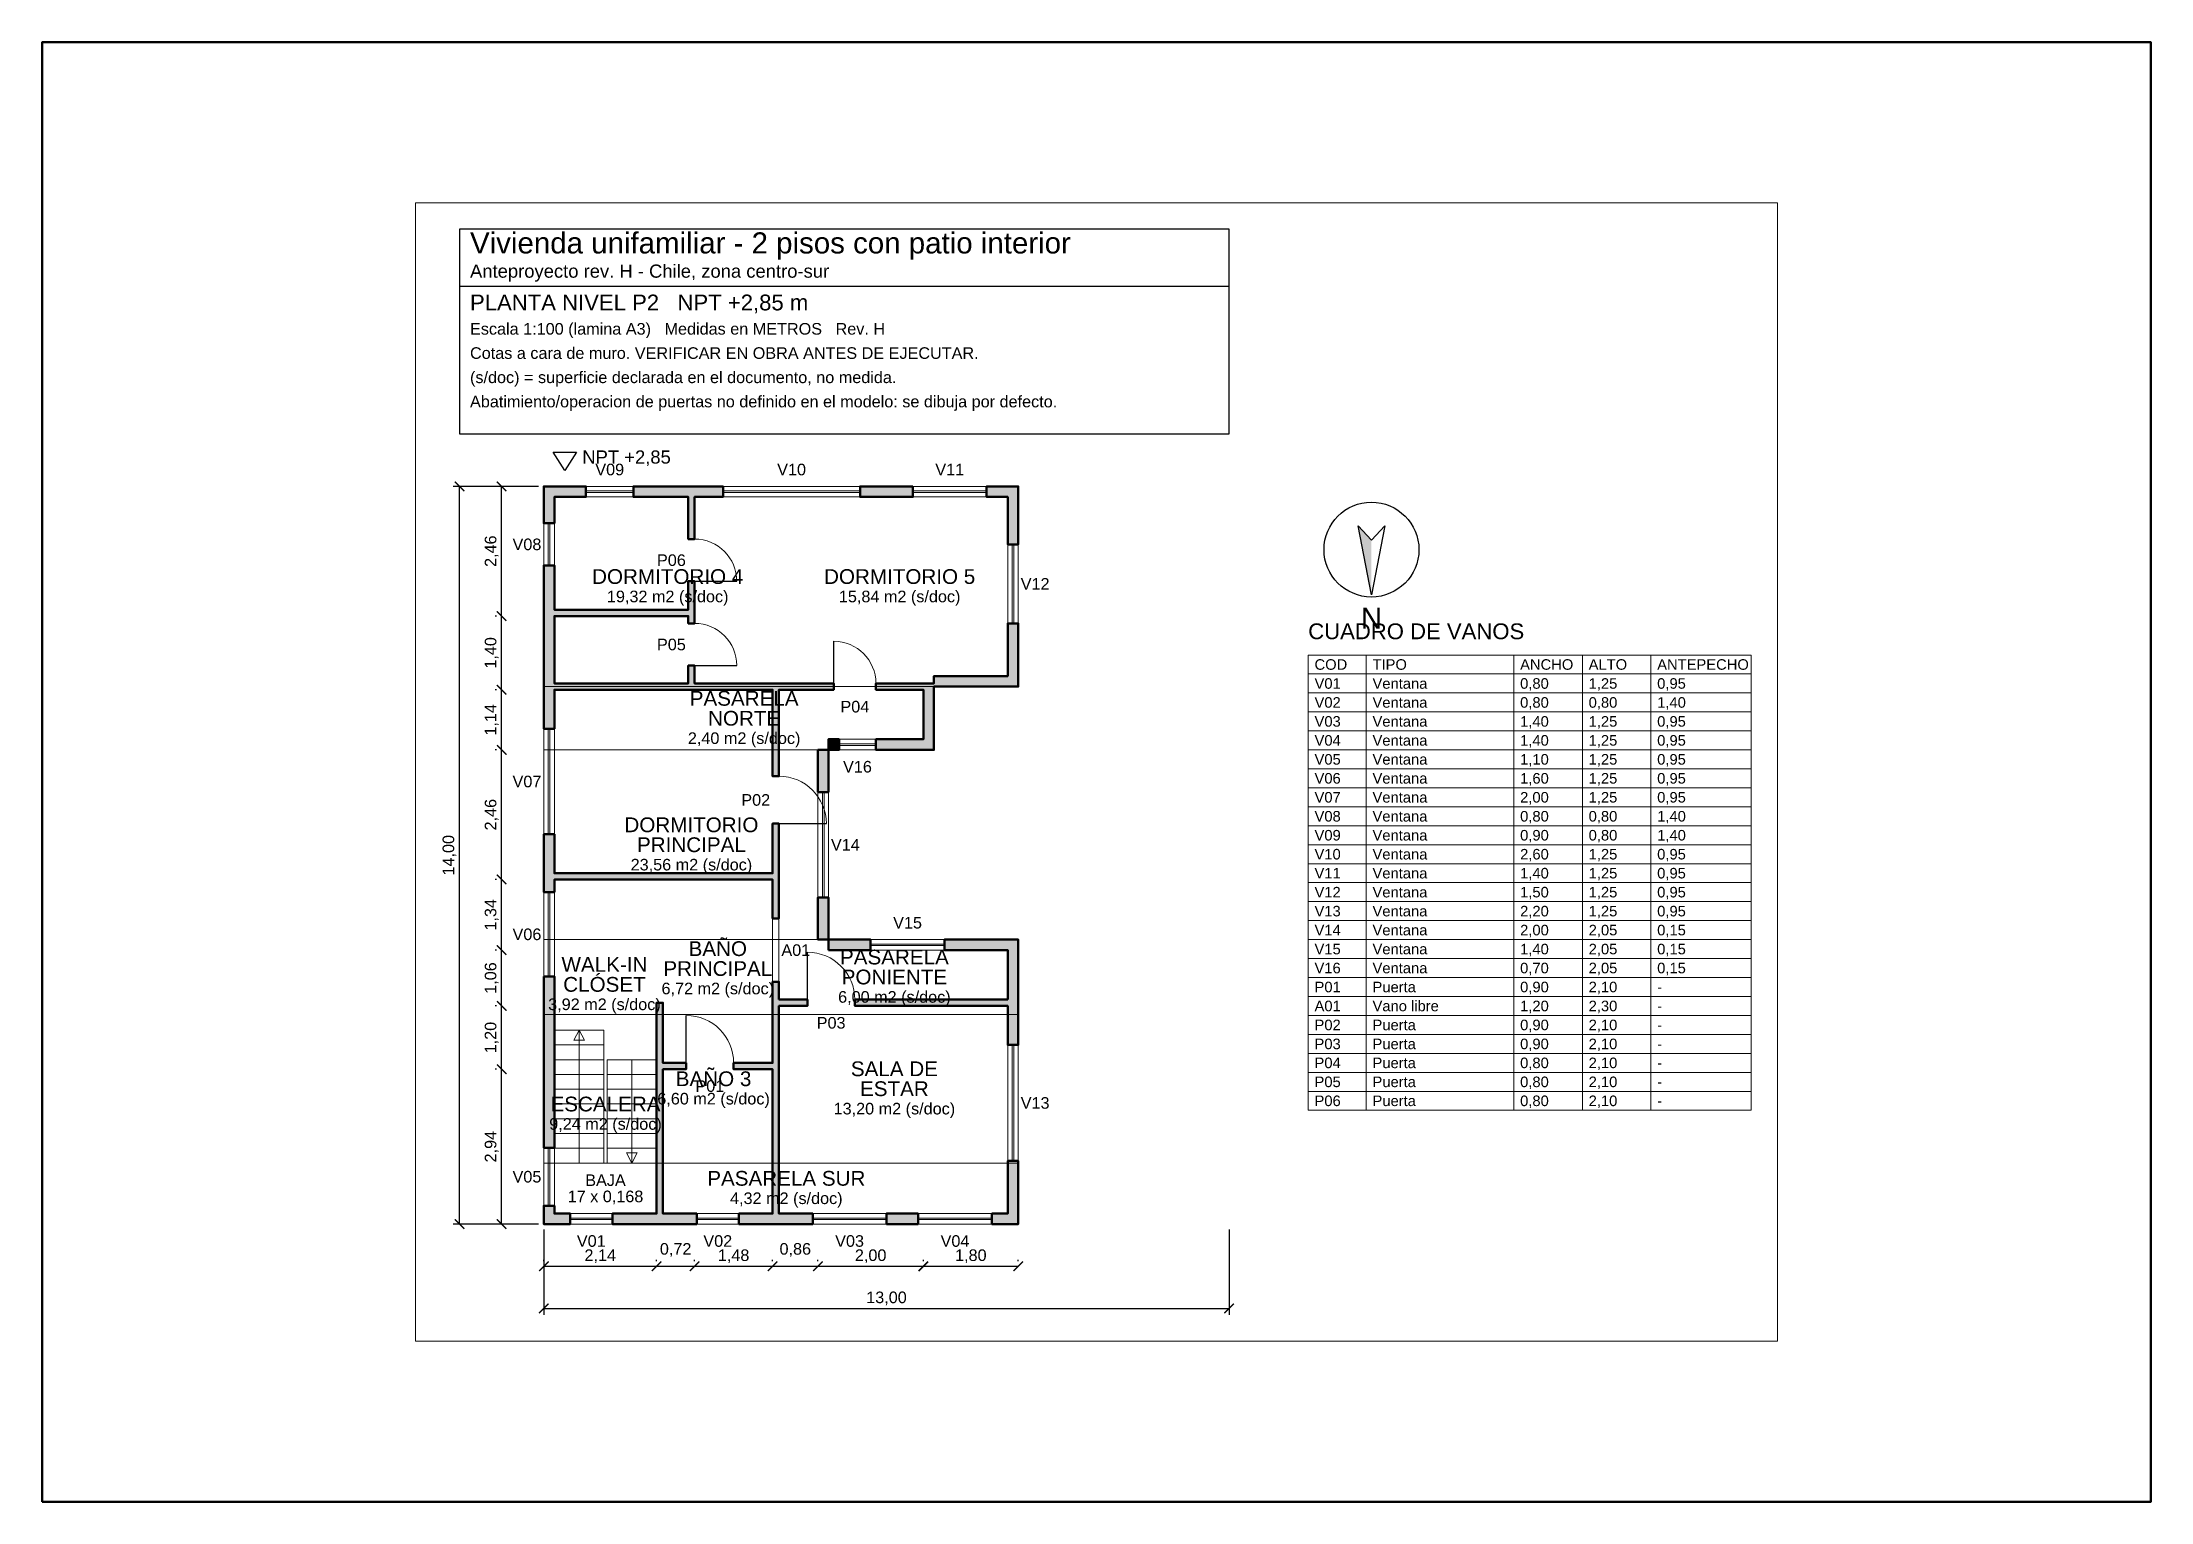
# Paper-space layout 'A3 1-100' of a CAD drawing. Header units: metres, sheet in millimetres. Extents: x 10 to 410, y 10 to 287.
# The model-space entities are those that its viewports show. They can reach past a viewport. Long polylines and large blocks are cut down to what shows.
import ezdxf
from ezdxf.enums import TextEntityAlignment as Align

# ---------------------------------------------------------------- set-up
doc = ezdxf.new("R2010")
doc.units = ezdxf.units.M
doc.linetypes.add('ARQ-SEGM', pattern=[0.4, 0.3, -0.1])
for name, color, linetype, lineweight in [('A-COTA', 1, 'Continuous', 13), ('A-CUAD', 7, 'Continuous', 13), ('A-ESCA', 7, 'Continuous', 18), ('A-LOSA', 8, 'Continuous', 13), ('A-MURO', 7, 'Continuous', 50), ('A-RECI', 5, 'Continuous', 18), ('A-SIMB', 7, 'Continuous', 25), ('A-TEXT', 7, 'Continuous', 25), ('A-VANO', 7, 'Continuous', 18)]:
    doc.layers.add(name, color=color, linetype=linetype, lineweight=lineweight)
doc.layers.add('A-MURO-RELL', color=253, linetype='Continuous')
doc.styles.add('ARQ', font='arial.ttf')
doc.dimstyles.new('ARQ', dxfattribs={"dimtxt": 0.22, "dimasz": 0.18, "dimexe": 0.12, "dimexo": 0.1, "dimgap": 0.08, "dimtad": 1, "dimzin": 0, "dimtxsty": 'ARQ', "dimblk": 'ARCHTICK', "dimcen": 2.5, "dimclrd": 1, "dimclre": 1, "dimclrt": 1, "dimazin": 3, "dimtfac": 1, "dimtmove": 0, "dimatfit": 3})

# ---------------------------------------------------------------- blocks, each defined once
blk = doc.blocks.new('_ARCHTICK')
at = {"color": 0, "linetype": 'BYBLOCK', "const_width": 0.15}
blk.add_lwpolyline([(-0.5, -0.5), (0.5, 0.5)], dxfattribs=at)

msp = doc.modelspace()

# ---------------------------------------------------------------- hatches: boundary and pattern name
at = {"layer": 'A-MURO-RELL'}
for points in [[(0, 13.8), (0, 14), (0.2, 14), (0.8, 14), (0.8, 13.8), (0.2, 13.8), (0.2, 13.3), (0, 13.3)], [(2.74, 14), (2.86, 14), (3.4, 14), (3.4, 13.8), (2.86, 13.8), (2.86, 13), (2.74, 13), (2.74, 13.8), (1.7, 13.8), (1.7, 14)], [(7, 14), (7, 13.8), (6, 13.8), (6, 14)], [(8.8, 14), (9, 14), (9, 13.8), (9, 12.9), (8.8, 12.9), (8.8, 13.8), (8.4, 13.8), (8.4, 14)], [(0, 10.14), (0, 10.26), (0, 11.54), (0, 11.66), (0, 12.5), (0.2, 12.5), (0.2, 11.66), (2.74, 11.66), (2.74, 12.2), (2.86, 12.2), (2.86, 11.4), (2.74, 11.4), (2.74, 11.54), (0.2, 11.54), (0.2, 10.26), (2.74, 10.26), (2.74, 10.6), (2.86, 10.6), (2.86, 10.26), (5.5, 10.26), (5.5, 10.14), (4.46, 10.14), (4.46, 8.5), (4.34, 8.5), (4.34, 10.14), (0.2, 10.14), (0.2, 9.4), (0, 9.4)], [(9, 10.4), (9, 10.2), (8.8, 10.2), (7.4, 10.2), (7.4, 10.14), (7.4, 9.2), (7.4, 9), (7.2, 9), (6.3, 9), (6.3, 9.2), (7.2, 9.2), (7.2, 10.14), (6.3, 10.14), (6.3, 10.26), (7.4, 10.26), (7.4, 10.4), (8.8, 10.4), (8.8, 11.4), (9, 11.4)], [(5.4, 8.2), (5.2, 8.2), (5.2, 9), (5.4, 9)], [(5.4, 9), (5.4, 9.2), (5.6, 9.2), (5.6, 9)], [(0, 6.54), (0, 6.66), (0, 7.4), (0.2, 7.4), (0.2, 6.66), (4.34, 6.66), (4.34, 7.6), (4.46, 7.6), (4.46, 5.8), (4.34, 5.8), (4.34, 6.54), (0.2, 6.54), (0.2, 6.3), (0, 6.3)], [(5.4, 5.4), (5.2, 5.4), (5.2, 6.2), (5.4, 6.2)], [(5.4, 5.2), (5.4, 5.4), (6.2, 5.4), (6.2, 5.2)], [(8.8, 4.26), (8.8, 5.2), (7.6, 5.2), (7.6, 5.4), (8.8, 5.4), (9, 5.4), (9, 5.2), (9, 4.26), (9, 4.14), (9, 3.4), (8.8, 3.4), (8.8, 4.14), (5.9, 4.14), (5.9, 4.26)], [(0, 4.7), (0.2, 4.7), (0.2, 1.45), (0, 1.45)], [(4.46, 4.26), (5, 4.26), (5, 4.14), (4.46, 4.14), (4.46, 0.2), (5.1, 0.2), (5.1, 0), (4.46, 0), (4.34, 0), (3.7, 0), (3.7, 0.2), (4.34, 0.2), (4.34, 2.94), (3.6, 2.94), (3.6, 3.06), (4.34, 3.06), (4.34, 4.6), (4.46, 4.6)], [(2.26, 0), (2.14, 0), (1.3, 0), (1.3, 0.2), (2.14, 0.2), (2.14, 4.2), (2.26, 4.2), (2.26, 3.06), (2.7, 3.06), (2.7, 2.94), (2.26, 2.94), (2.26, 0.2), (2.9, 0.2), (2.9, 0)], [(9, 0.2), (9, 0), (8.8, 0), (8.5, 0), (8.5, 0.2), (8.8, 0.2), (8.8, 1.2), (9, 1.2)], [(0, 0.2), (0, 0.35), (0.2, 0.35), (0.2, 0.2), (0.5, 0.2), (0.5, 0), (0.2, 0), (0, 0)], [(6.5, 0), (6.5, 0.2), (7.1, 0.2), (7.1, 0)]]:
    msp.add_hatch(color=253, dxfattribs=at).paths.add_polyline_path(points)
at = {"layer": 'A-SIMB'}
msp.add_hatch(color=7, dxfattribs=at).paths.add_polyline_path([(15.7, 11.945), (15.448, 13.25), (15.7, 12.98)])

# ---------------------------------------------------------------- linework, layer by layer
at = {"layer": 'A-CUAD'}
for p, q in [((15.6, 10.8), (15.6, 2.16)), ((18.4, 10.8), (18.4, 2.16)), ((19.7, 10.8), (19.7, 2.16)), ((21, 10.8), (21, 2.16)), ((14.5, 10.44), (22.9, 10.44)), ((14.5, 10.08), (22.9, 10.08)), ((14.5, 9.72), (22.9, 9.72)), ((14.5, 9.36), (22.9, 9.36)), ((14.5, 9), (22.9, 9)), ((14.5, 8.64), (22.9, 8.64)), ((14.5, 8.28), (22.9, 8.28)), ((14.5, 7.92), (22.9, 7.92)), ((14.5, 7.56), (22.9, 7.56)), ((14.5, 7.2), (22.9, 7.2)), ((14.5, 6.84), (22.9, 6.84)), ((14.5, 6.48), (22.9, 6.48)), ((14.5, 6.12), (22.9, 6.12)), ((14.5, 5.76), (22.9, 5.76)), ((14.5, 5.4), (22.9, 5.4)), ((14.5, 5.04), (22.9, 5.04)), ((14.5, 4.68), (22.9, 4.68)), ((14.5, 4.32), (22.9, 4.32)), ((14.5, 3.96), (22.9, 3.96)), ((14.5, 3.6), (22.9, 3.6)), ((14.5, 3.24), (22.9, 3.24)), ((14.5, 2.88), (22.9, 2.88)), ((14.5, 2.52), (22.9, 2.52))]:
    msp.add_line(p, q, dxfattribs=at)
msp.add_lwpolyline([(14.5, 10.8), (22.9, 10.8), (22.9, 2.16), (14.5, 2.16)], close=True, dxfattribs=at)
at = {"layer": 'A-ESCA'}
for p, q in [((0.67, 1.16), (0.67, 3.68)), ((1.67, 3.12), (1.67, 1.16))]:
    msp.add_line(p, q, dxfattribs=at)
for points in [[(0.2, 3.4), (1.14, 3.4), (1.14, 3.68), (0.2, 3.68)], [(0.67, 3.68), (0.57, 3.488), (0.77, 3.488)], [(0.2, 3.12), (1.14, 3.12), (1.14, 3.4), (0.2, 3.4)], [(0.2, 2.84), (1.14, 2.84), (1.14, 3.12), (0.2, 3.12)], [(0.2, 2.56), (1.14, 2.56), (1.14, 2.84), (0.2, 2.84)], [(1.2, 2.84), (2.14, 2.84), (2.14, 3.12), (1.2, 3.12)], [(1.2, 2.56), (2.14, 2.56), (2.14, 2.84), (1.2, 2.84)], [(0.2, 2.28), (1.14, 2.28), (1.14, 2.56), (0.2, 2.56)], [(1.2, 2.28), (2.14, 2.28), (2.14, 2.56), (1.2, 2.56)], [(0.2, 2), (1.14, 2), (1.14, 2.28), (0.2, 2.28)], [(0.2, 1.72), (1.14, 1.72), (1.14, 2), (0.2, 2)], [(1.2, 2), (2.14, 2), (2.14, 2.28), (1.2, 2.28)], [(1.2, 1.72), (2.14, 1.72), (2.14, 2), (1.2, 2)], [(0.2, 1.44), (1.14, 1.44), (1.14, 1.72), (0.2, 1.72)], [(1.2, 1.44), (2.14, 1.44), (2.14, 1.72), (1.2, 1.72)], [(0.2, 1.16), (1.14, 1.16), (1.14, 1.44), (0.2, 1.44)], [(1.2, 1.16), (2.14, 1.16), (2.14, 1.44), (1.2, 1.44)], [(1.67, 1.16), (1.57, 1.352), (1.77, 1.352)], [(0.2, 0.2), (2.14, 0.2), (2.14, 1.16), (0.2, 1.16)]]:
    msp.add_lwpolyline(points, close=True, dxfattribs=at)
at = {"layer": 'A-LOSA'}
for points in [[(0, 10.2), (9, 10.2), (9, 14), (0, 14)], [(0, 9), (7.4, 9), (7.4, 10.2), (0, 10.2)], [(0, 5.4), (5.4, 5.4), (5.4, 9), (0, 9)], [(0, 3.98), (9, 3.98), (9, 5.4), (0, 5.4)], [(0, 1.16), (0.2, 1.16), (0.2, 3.98), (0, 3.98)], [(2.14, 1.16), (9, 1.16), (9, 3.98), (2.14, 3.98)], [(0, 0), (9, 0), (9, 1.16), (0, 1.16)]]:
    msp.add_lwpolyline(points, close=True, dxfattribs=at)
at = {"layer": 'A-MURO'}
for points in [[(0, 13.8), (0, 14), (0.2, 14), (0.8, 14), (0.8, 13.8), (0.2, 13.8), (0.2, 13.3), (0, 13.3)], [(2.74, 14), (2.86, 14), (3.4, 14), (3.4, 13.8), (2.86, 13.8), (2.86, 13), (2.74, 13), (2.74, 13.8), (1.7, 13.8), (1.7, 14)], [(7, 14), (7, 13.8), (6, 13.8), (6, 14)], [(8.8, 14), (9, 14), (9, 13.8), (9, 12.9), (8.8, 12.9), (8.8, 13.8), (8.4, 13.8), (8.4, 14)], [(0, 10.14), (0, 10.26), (0, 11.54), (0, 11.66), (0, 12.5), (0.2, 12.5), (0.2, 11.66), (2.74, 11.66), (2.74, 12.2), (2.86, 12.2), (2.86, 11.4), (2.74, 11.4), (2.74, 11.54), (0.2, 11.54), (0.2, 10.26), (2.74, 10.26), (2.74, 10.6), (2.86, 10.6), (2.86, 10.26), (5.5, 10.26), (5.5, 10.14), (4.46, 10.14), (4.46, 8.5), (4.34, 8.5), (4.34, 10.14), (0.2, 10.14), (0.2, 9.4), (0, 9.4)], [(9, 10.4), (9, 10.2), (8.8, 10.2), (7.4, 10.2), (7.4, 10.14), (7.4, 9.2), (7.4, 9), (7.2, 9), (6.3, 9), (6.3, 9.2), (7.2, 9.2), (7.2, 10.14), (6.3, 10.14), (6.3, 10.26), (7.4, 10.26), (7.4, 10.4), (8.8, 10.4), (8.8, 11.4), (9, 11.4)], [(5.4, 8.2), (5.2, 8.2), (5.2, 9), (5.4, 9)], [(5.4, 9), (5.4, 9.2), (5.6, 9.2), (5.6, 9)], [(0, 6.54), (0, 6.66), (0, 7.4), (0.2, 7.4), (0.2, 6.66), (4.34, 6.66), (4.34, 7.6), (4.46, 7.6), (4.46, 5.8), (4.34, 5.8), (4.34, 6.54), (0.2, 6.54), (0.2, 6.3), (0, 6.3)], [(5.4, 5.4), (5.2, 5.4), (5.2, 6.2), (5.4, 6.2)], [(5.4, 5.2), (5.4, 5.4), (6.2, 5.4), (6.2, 5.2)], [(8.8, 4.26), (8.8, 5.2), (7.6, 5.2), (7.6, 5.4), (8.8, 5.4), (9, 5.4), (9, 5.2), (9, 4.26), (9, 4.14), (9, 3.4), (8.8, 3.4), (8.8, 4.14), (5.9, 4.14), (5.9, 4.26)], [(0, 4.7), (0.2, 4.7), (0.2, 1.45), (0, 1.45)], [(4.46, 4.26), (5, 4.26), (5, 4.14), (4.46, 4.14), (4.46, 0.2), (5.1, 0.2), (5.1, 0), (4.46, 0), (4.34, 0), (3.7, 0), (3.7, 0.2), (4.34, 0.2), (4.34, 2.94), (3.6, 2.94), (3.6, 3.06), (4.34, 3.06), (4.34, 4.6), (4.46, 4.6)], [(2.26, 0), (2.14, 0), (1.3, 0), (1.3, 0.2), (2.14, 0.2), (2.14, 4.2), (2.26, 4.2), (2.26, 3.06), (2.7, 3.06), (2.7, 2.94), (2.26, 2.94), (2.26, 0.2), (2.9, 0.2), (2.9, 0)], [(9, 0.2), (9, 0), (8.8, 0), (8.5, 0), (8.5, 0.2), (8.8, 0.2), (8.8, 1.2), (9, 1.2)], [(0, 0.2), (0, 0.35), (0.2, 0.35), (0.2, 0.2), (0.5, 0.2), (0.5, 0), (0.2, 0), (0, 0)], [(6.5, 0), (6.5, 0.2), (7.1, 0.2), (7.1, 0)]]:
    msp.add_lwpolyline(points, close=True, dxfattribs=at)
at = {"layer": 'A-SIMB'}
for points in [[(0.4, 14.3), (0.18, 14.652), (0.62, 14.652)], [(15.7, 11.945), (15.448, 13.25), (15.7, 12.98), (15.952, 13.25)]]:
    msp.add_lwpolyline(points, close=True, dxfattribs=at)
msp.add_circle((15.7, 12.8), 0.9, dxfattribs=at)
at = {"layer": 'A-TEXT'}
msp.add_line((-1.6, 17.8), (13, 17.8), dxfattribs=at)
msp.add_lwpolyline([(-1.6, 15), (13, 15), (13, 18.88), (-1.6, 18.88)], close=True, dxfattribs=at)
at = {"layer": 'A-VANO'}
for p, q in [((0.8, 14), (1.7, 14)), ((3.4, 14), (6, 14)), ((7, 14), (8.4, 14)), ((0.8, 13.8), (1.7, 13.8)), ((3.4, 13.8), (6, 13.8)), ((7, 13.8), (8.4, 13.8)), ((0, 12.5), (0, 13.3)), ((0.2, 12.5), (0.2, 13.3)), ((8.8, 11.4), (8.8, 12.9)), ((9, 11.4), (9, 12.9)), ((0, 7.4), (0, 9.4)), ((0.2, 7.4), (0.2, 9.4)), ((5.6, 9.2), (6.3, 9.2)), ((5.6, 9), (6.3, 9)), ((5.2, 6.2), (5.2, 8.2)), ((5.4, 6.2), (5.4, 8.2)), ((0, 4.7), (0, 6.3)), ((0.2, 4.7), (0.2, 6.3)), ((6.2, 5.4), (7.6, 5.4)), ((6.2, 5.2), (7.6, 5.2)), ((8.8, 1.2), (8.8, 3.4)), ((9, 1.2), (9, 3.4)), ((0, 0.35), (0, 1.45)), ((0.2, 0.35), (0.2, 1.45)), ((0.5, 0.2), (1.3, 0.2)), ((0.5, 0), (1.3, 0)), ((2.9, 0.2), (3.7, 0.2)), ((2.9, 0), (3.7, 0)), ((5.1, 0.2), (6.5, 0.2)), ((5.1, 0), (6.5, 0)), ((7.1, 0.2), (8.5, 0.2)), ((7.1, 0), (8.5, 0))]:
    msp.add_line(p, q, dxfattribs=at)
at = {"layer": 'A-VANO', "lineweight": 13}
for p, q in [((0.8, 13.915), (1.7, 13.915)), ((0.8, 13.885), (1.7, 13.885)), ((3.4, 13.915), (6, 13.915)), ((3.4, 13.885), (6, 13.885)), ((7, 13.915), (8.4, 13.915)), ((7, 13.885), (8.4, 13.885)), ((0.085, 12.5), (0.085, 13.3)), ((0.115, 12.5), (0.115, 13.3)), ((8.885, 11.4), (8.885, 12.9)), ((8.915, 11.4), (8.915, 12.9)), ((0.085, 7.4), (0.085, 9.4)), ((0.115, 7.4), (0.115, 9.4)), ((5.6, 9.115), (6.3, 9.115)), ((5.6, 9.085), (6.3, 9.085)), ((5.285, 6.2), (5.285, 8.2)), ((5.315, 6.2), (5.315, 8.2)), ((0.085, 4.7), (0.085, 6.3)), ((0.115, 4.7), (0.115, 6.3)), ((6.2, 5.315), (7.6, 5.315)), ((6.2, 5.285), (7.6, 5.285)), ((8.885, 1.2), (8.885, 3.4)), ((8.915, 1.2), (8.915, 3.4)), ((0.085, 0.35), (0.085, 1.45)), ((0.115, 0.35), (0.115, 1.45)), ((0.5, 0.115), (1.3, 0.115)), ((0.5, 0.085), (1.3, 0.085)), ((2.9, 0.115), (3.7, 0.115)), ((2.9, 0.085), (3.7, 0.085)), ((5.1, 0.115), (6.5, 0.115)), ((5.1, 0.085), (6.5, 0.085)), ((7.1, 0.115), (8.5, 0.115)), ((7.1, 0.085), (8.5, 0.085))]:
    msp.add_line(p, q, dxfattribs=at)
at = {"layer": 'A-VANO', "lineweight": 25}
for p, q in [((2.86, 12.2), (3.66, 12.2)), ((5.5, 10.26), (5.5, 11.06)), ((2.86, 10.6), (3.66, 10.6)), ((4.46, 7.6), (5.36, 7.6)), ((5, 4.26), (5, 5.16)), ((2.7, 3.06), (2.7, 3.96))]:
    msp.add_line(p, q, dxfattribs=at)
at = {"layer": 'A-VANO', "linetype": 'ARQ-SEGM'}
for p, q in [((4.34, 4.6), (4.34, 5.8)), ((4.46, 4.6), (4.46, 5.8))]:
    msp.add_line(p, q, dxfattribs=at)
at = {"layer": 'A-VANO'}
for centre, radius in [((2.86, 12.2), 0.8), ((2.86, 10.6), 0.8), ((5.5, 10.26), 0.8), ((4.46, 7.6), 0.9), ((5, 4.26), 0.9), ((2.7, 3.06), 0.9)]:
    msp.add_arc(centre, radius, 0, 90, dxfattribs=at)

# ---------------------------------------------------------------- texts
at = {"layer": 'A-CUAD', "style": 'ARQ'}
msp.add_text('CUADRO DE VANOS', height=0.3, dxfattribs=at).set_placement((14.5, 11.1))
for s, p in [('COD', (14.62, 10.62)), ('TIPO', (15.72, 10.62)), ('ANCHO', (18.52, 10.62)), ('ALTO', (19.82, 10.62)), ('ANTEPECHO', (21.12, 10.62)), ('V01', (14.62, 10.26)), ('V02', (14.62, 9.9)), ('Ventana', (15.72, 10.26)), ('Ventana', (15.72, 9.9)), ('0,80', (18.52, 10.26)), ('0,80', (18.52, 9.9)), ('0,80', (19.82, 9.9)), ('1,25', (19.82, 10.26)), ('0,95', (21.12, 10.26)), ('1,40', (21.12, 9.9)), ('V03', (14.62, 9.54)), ('Ventana', (15.72, 9.54)), ('1,40', (18.52, 9.54)), ('1,25', (19.82, 9.54)), ('0,95', (21.12, 9.54)), ('V04', (14.62, 9.18)), ('Ventana', (15.72, 9.18)), ('1,40', (18.52, 9.18)), ('1,25', (19.82, 9.18)), ('0,95', (21.12, 9.18)), ('V05', (14.62, 8.82)), ('Ventana', (15.72, 8.82)), ('1,10', (18.52, 8.82)), ('1,25', (19.82, 8.82)), ('0,95', (21.12, 8.82)), ('V06', (14.62, 8.46)), ('Ventana', (15.72, 8.46)), ('1,60', (18.52, 8.46)), ('1,25', (19.82, 8.46)), ('0,95', (21.12, 8.46)), ('V07', (14.62, 8.1)), ('Ventana', (15.72, 8.1)), ('2,00', (18.52, 8.1)), ('1,25', (19.82, 8.1)), ('0,95', (21.12, 8.1)), ('V08', (14.62, 7.74)), ('Ventana', (15.72, 7.74)), ('0,80', (18.52, 7.74)), ('0,80', (19.82, 7.74)), ('1,40', (21.12, 7.74)), ('V09', (14.62, 7.38)), ('Ventana', (15.72, 7.38)), ('0,90', (18.52, 7.38)), ('0,80', (19.82, 7.38)), ('1,40', (21.12, 7.38)), ('V10', (14.62, 7.02)), ('Ventana', (15.72, 7.02)), ('2,60', (18.52, 7.02)), ('1,25', (19.82, 7.02)), ('0,95', (21.12, 7.02)), ('V11', (14.62, 6.66)), ('V12', (14.62, 6.3)), ('Ventana', (15.72, 6.66)), ('Ventana', (15.72, 6.3)), ('1,40', (18.52, 6.66)), ('1,50', (18.52, 6.3)), ('1,25', (19.82, 6.66)), ('1,25', (19.82, 6.3)), ('0,95', (21.12, 6.66)), ('0,95', (21.12, 6.3)), ('V13', (14.62, 5.94)), ('Ventana', (15.72, 5.94)), ('2,20', (18.52, 5.94)), ('1,25', (19.82, 5.94)), ('0,95', (21.12, 5.94)), ('V14', (14.62, 5.58)), ('Ventana', (15.72, 5.58)), ('2,00', (18.52, 5.58)), ('2,05', (19.82, 5.58)), ('0,15', (21.12, 5.58)), ('V15', (14.62, 5.22)), ('Ventana', (15.72, 5.22)), ('1,40', (18.52, 5.22)), ('2,05', (19.82, 5.22)), ('0,15', (21.12, 5.22)), ('V16', (14.62, 4.86)), ('Ventana', (15.72, 4.86)), ('0,70', (18.52, 4.86)), ('2,05', (19.82, 4.86)), ('0,15', (21.12, 4.86)), ('P01', (14.62, 4.5)), ('Puerta', (15.72, 4.5)), ('0,90', (18.52, 4.5)), ('2,10', (19.82, 4.5)), ('-', (21.12, 4.5)), ('A01', (14.62, 4.14)), ('Vano libre', (15.72, 4.14)), ('1,20', (18.52, 4.14)), ('2,30', (19.82, 4.14)), ('-', (21.12, 4.14)), ('P02', (14.62, 3.78)), ('Puerta', (15.72, 3.78)), ('0,90', (18.52, 3.78)), ('2,10', (19.82, 3.78)), ('-', (21.12, 3.78)), ('P03', (14.62, 3.42)), ('Puerta', (15.72, 3.42)), ('0,90', (18.52, 3.42)), ('2,10', (19.82, 3.42)), ('-', (21.12, 3.42)), ('P04', (14.62, 3.06)), ('P05', (14.62, 2.7)), ('Puerta', (15.72, 3.06)), ('Puerta', (15.72, 2.7)), ('0,80', (18.52, 3.06)), ('0,80', (18.52, 2.7)), ('2,10', (19.82, 3.06)), ('2,10', (19.82, 2.7)), ('-', (21.12, 3.06)), ('P06', (14.62, 2.34)), ('Puerta', (15.72, 2.34)), ('0,80', (18.52, 2.34)), ('2,10', (19.82, 2.34)), ('-', (21.12, 2.7)), ('-', (21.12, 2.34))]:
    msp.add_text(s, height=0.2, dxfattribs=at).set_placement(p, align=Align.MIDDLE_LEFT)
at = {"layer": 'A-ESCA', "style": 'ARQ'}
for s, p in [('BAJA', (1.17, 0.834)), ('17 x 0,168', (1.17, 0.526))]:
    msp.add_text(s, height=0.22, dxfattribs=at).set_placement(p, align=Align.MIDDLE_CENTER)
at = {"layer": 'A-RECI', "style": 'ARQ'}
for s, height, p in [('DORMITORIO 4', 0.28, (2.35, 12.289)), ('DORMITORIO 5', 0.28, (6.75, 12.289)), ('19,32 m2 (s/doc)', 0.22, (2.35, 11.911)), ('15,84 m2 (s/doc)', 0.22, (6.75, 11.911)), ('PASARELA', 0.28, (3.8, 9.978)), ('NORTE', 0.28, (3.8, 9.6)), ('2,40 m2 (s/doc)', 0.22, (3.8, 9.222)), ('DORMITORIO', 0.28, (2.8, 7.578)), ('PRINCIPAL', 0.28, (2.8, 7.2)), ('23,56 m2 (s/doc)', 0.22, (2.8, 6.822)), ('BAÑO', 0.28, (3.3, 5.228)), ('PASARELA', 0.28, (6.65, 5.068)), ('WALK-IN', 0.28, (1.15, 4.928)), ('PRINCIPAL', 0.28, (3.3, 4.85)), ('PONIENTE', 0.28, (6.65, 4.69)), ('CLÓSET', 0.28, (1.15, 4.55)), ('6,72 m2 (s/doc)', 0.22, (3.3, 4.472)), ('6,00 m2 (s/doc)', 0.22, (6.65, 4.312)), ('3,92 m2 (s/doc)', 0.22, (1.15, 4.172)), ('BAÑO 3', 0.28, (3.22, 2.759)), ('SALA DE', 0.28, (6.65, 2.948)), ('ESCALERA', 0.28, (1.17, 2.279)), ('6,60 m2 (s/doc)', 0.22, (3.22, 2.381)), ('ESTAR', 0.28, (6.65, 2.57)), ('9,24 m2 (s/doc)', 0.22, (1.17, 1.901)), ('13,20 m2 (s/doc)', 0.22, (6.65, 2.192)), ('PASARELA SUR', 0.28, (4.6, 0.869)), ('4,32 m2 (s/doc)', 0.22, (4.6, 0.491))]:
    msp.add_text(s, height=height, dxfattribs=at).set_placement(p, align=Align.MIDDLE_CENTER)
at = {"layer": 'A-SIMB', "style": 'ARQ'}
msp.add_text('NPT +2,85', height=0.25, dxfattribs=at).set_placement((0.73, 14.432))
msp.add_text('N', height=0.4, dxfattribs=at).set_placement((15.7, 11.5), align=Align.MIDDLE_CENTER)
at = {"layer": 'A-TEXT', "style": 'ARQ'}
for s, height, p in [('Vivienda unifamiliar - 2 pisos con patio interior', 0.4, (-1.4, 18.42)), ('Anteproyecto rev. H - Chile, zona centro-sur', 0.25, (-1.4, 17.96)), ('PLANTA NIVEL P2   NPT +2,85 m', 0.3, (-1.4, 17.34)), ('Escala 1:100 (lamina A3)   Medidas en METROS   Rev. H', 0.22, (-1.4, 16.88)), ('Cotas a cara de muro. VERIFICAR EN OBRA ANTES DE EJECUTAR.', 0.22, (-1.4, 16.42)), ('(s/doc) = superficie declarada en el documento, no medida.', 0.22, (-1.4, 15.96)), ('Abatimiento/operacion de puertas no definido en el modelo: se dibuja por defecto.', 0.22, (-1.4, 15.5))]:
    msp.add_text(s, height=height, dxfattribs=at).set_placement(p)
at = {"layer": 'A-VANO', "style": 'ARQ'}
for s, p in [('V09', (1.25, 14.32)), ('V10', (4.7, 14.32)), ('V11', (7.7, 14.32)), ('V08', (-0.32, 12.9)), ('P06', (2.42, 12.6)), ('V12', (9.32, 12.15)), ('P05', (2.42, 11)), ('P04', (5.9, 9.82)), ('V07', (-0.32, 8.4)), ('V16', (5.95, 8.68)), ('P02', (4.02, 8.05)), ('V14', (5.72, 7.2)), ('V06', (-0.32, 5.5)), ('V15', (6.9, 5.72)), ('A01', (4.78, 5.2)), ('P03', (5.45, 3.82)), ('P01', (3.15, 2.62)), ('V13', (9.32, 2.3)), ('V05', (-0.32, 0.9)), ('V01', (0.9, -0.32)), ('V02', (3.3, -0.32)), ('V03', (5.8, -0.32)), ('V04', (7.8, -0.32))]:
    msp.add_text(s, height=0.22, dxfattribs=at).set_placement(p, align=Align.MIDDLE_CENTER)

# ---------------------------------------------------------------- dimensions: what is measured, and where the dimension line sits
at = {"layer": 'A-COTA'}
for base, p1, p2 in [((-1.6, 0), (0, 0), (0, 14)), ((-0.8, 11.54), (-0.8, 11.54), (-0.8, 14)), ((-0.8, 10.14), (-0.8, 10.14), (-0.8, 11.54)), ((-0.8, 9), (-0.8, 9), (-0.8, 10.14)), ((-0.8, 6.54), (-0.8, 6.54), (-0.8, 9)), ((-0.8, 5.2), (-0.8, 5.2), (-0.8, 6.54)), ((-0.8, 4.14), (-0.8, 4.14), (-0.8, 5.2)), ((-0.8, 2.94), (-0.8, 2.94), (-0.8, 4.14)), ((-0.8, 0), (-0.8, 0), (-0.8, 2.94))]:
    msp.add_linear_dim(base=base, p1=p1, p2=p2, angle=90, dimstyle='ARQ', dxfattribs=at).render()
for base, p1, p2 in [((0, -1.6), (0, 0), (13, 0)), ((2.14, -0.8), (2.14, -0.8), (2.86, -0.8)), ((4.34, -0.8), (4.34, -0.8), (5.2, -0.8)), ((0, -0.8), (0, -0.8), (2.14, -0.8)), ((2.86, -0.8), (2.86, -0.8), (4.34, -0.8)), ((5.2, -0.8), (5.2, -0.8), (7.2, -0.8)), ((7.2, -0.8), (7.2, -0.8), (9, -0.8))]:
    msp.add_linear_dim(base=base, p1=p1, p2=p2, dimstyle='ARQ', dxfattribs=at).render()

psp = doc.layouts.new('A3 1-100')

# ---------------------------------------------------------------- linework, layer by layer
at = {"layer": 'A-TEXT', "lineweight": 50}
psp.add_lwpolyline([(10, 10), (410, 10), (410, 287), (10, 287)], close=True, dxfattribs=at)

# ---------------------------------------------------------------- viewports
at = {"layer": 'VIEWPORTS'}
psp.add_viewport(center=(210, 148.5), size=(258.31, 216), view_center_point=(10.484, 8.58), view_height=21.6, dxfattribs=at)

doc.saveas('drawing.dxf')
